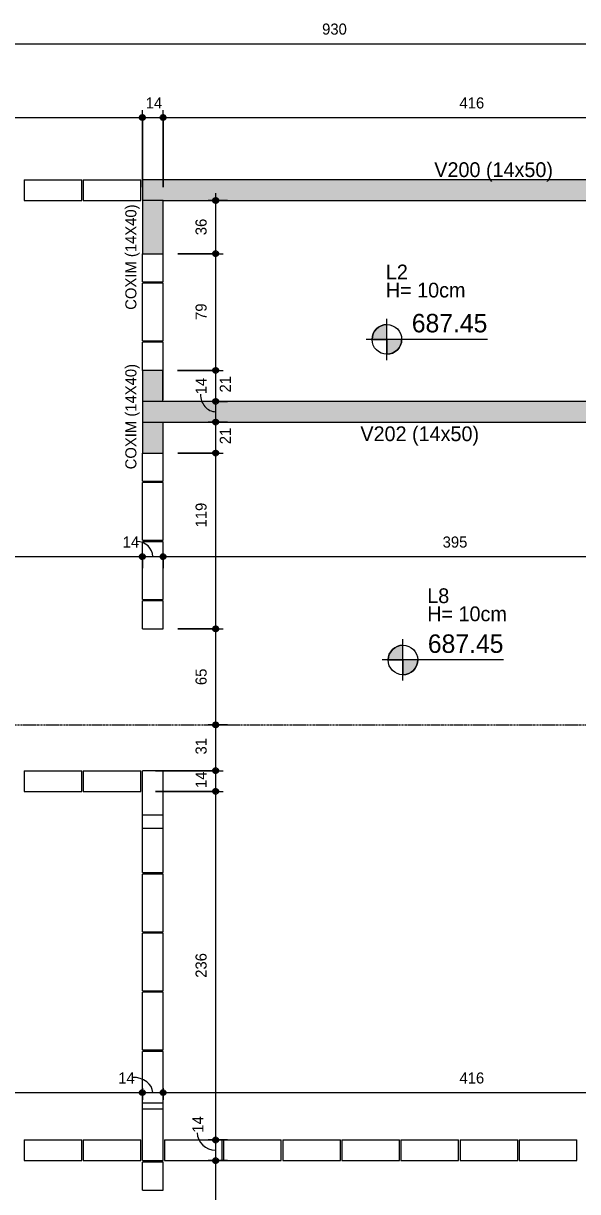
# Model space of a CAD drawing. Header units: centimetres. Extents: x 1490 to 17671, y -2277 to 8860.
# Drawn here: x 7364 to 7739, y 119 to 910 of the extents above; entities that cross this region are included whole.
import ezdxf

# ---------------------------------------------------------------- set-up
doc = ezdxf.new("R2010")
doc.units = ezdxf.units.CM
doc.linetypes.add('Linha de eixo', pattern=[2.2225, 1.27, -0.3175, 0.3175, -0.3175])
for name, color, linetype, lineweight, true_color in [('A-ANNO-DIMS-1', 1, 'Continuous', 9, 0xff0000), ('A-DETL-GENF-1', 9, 'Continuous', 9, 0xc0c0c0), ('A-DETL-GENF-2', 8, 'Continuous', 9, 0x808080), ('A-DETL-GENF-4', 251, 'Continuous', 9, 0x515151)]:
    doc.layers.add(name, color=color, linetype=linetype, lineweight=lineweight, true_color=true_color)
for name, color, linetype, lineweight in [('A-ANNO-DIMS-50', 7, 'Continuous', 9), ('A-DETL-THIN', 7, 'Continuous', 9), ('G-ANNO-TEXT', 7, 'Continuous', 9), ('S-BEAM', 7, 'Continuous', 9), ('S-BEAM-1', 7, 'Continuous', 13), ('S-GRID-1', 7, 'Linha de eixo', 9)]:
    doc.layers.add(name, color=color, linetype=linetype, lineweight=lineweight)
doc.styles.add('Bahnschrift_2', font='', dxfattribs={"height": 12.5})
doc.styles.add('Bahnschrift_7', font='', dxfattribs={"height": 10})
doc.styles.add('Bahnschrift_8', font='', dxfattribs={"height": 7.5})
doc.styles.get('Bahnschrift_2').set_extended_font_data('Bahnschrift')
doc.styles.get('Bahnschrift_7').set_extended_font_data('Bahnschrift')
doc.styles.get('Bahnschrift_8').set_extended_font_data('Bahnschrift')
doc.dimstyles.new('Linear_-_2_mm_Arial', dxfattribs={"dimscale": 30.48, "dimtxt": 8.33133, "dimasz": 0.393701, "dimexe": 0.164042, "dimexo": 0.328084, "dimgap": 0.131234, "dimtad": 1, "dimdec": 0, "dimzin": 0, "dimdsep": 46, "dimtxsty": 'Bahnschrift_8', "dimblk1": 'DOTSMALL', "dimblk2": 'DOTSMALL', "dimsah": 1, "dimcen": 0.09, "dimdle": 0.164042, "dimazin": 0, "dimtfac": 1, "dimtdec": 4, "dimtix": 1, "dimtmove": 0, "dimatfit": 3, "dimfxl": 1, "dimtvp": 1, "dimtolj": 1, "dimtzin": 0, "dimarcsym": 2})
doc.dimstyles.new('Linear_-_2_mm_Arial_1', dxfattribs={"dimscale": 30.48, "dimtxt": 8.33133, "dimasz": 0.393701, "dimexe": 0.164042, "dimexo": 0.328084, "dimgap": 0.131234, "dimtad": 1, "dimdec": 0, "dimzin": 0, "dimdsep": 46, "dimtxsty": 'Bahnschrift_8', "dimblk1": 'DOTSMALL', "dimblk2": 'DOTSMALL', "dimsah": 1, "dimcen": 0.09, "dimdle": 0.164042, "dimazin": 0, "dimtfac": 1, "dimtdec": 4, "dimtix": 1, "dimtmove": 1, "dimatfit": 3, "dimfxl": 1, "dimtvp": 1, "dimtolj": 1, "dimtzin": 0, "dimarcsym": 2})
doc.dimstyles.new('Linear_-_2_mm_Arial_2', dxfattribs={"dimscale": 30.48, "dimtxt": 8.33133, "dimasz": 0.393701, "dimexe": 0.164042, "dimexo": 0.328084, "dimgap": 0.131234, "dimtad": 1, "dimdec": 0, "dimzin": 0, "dimdsep": 46, "dimtxsty": 'Bahnschrift_8', "dimblk1": 'DOTSMALL', "dimblk2": 'DOTSMALL', "dimsah": 1, "dimcen": 0.09, "dimdle": 0.164042, "dimazin": 0, "dimtfac": 1, "dimtdec": 4, "dimtix": 1, "dimtmove": 2, "dimatfit": 3, "dimfxl": 1, "dimtvp": 1, "dimtolj": 1, "dimtzin": 0, "dimarcsym": 2})

# ---------------------------------------------------------------- blocks, each defined once
blk = doc.blocks.new('LEONE - BLOCO CANALETA 14X39X2 - LEONE - BLOCO CANALETA 14X39X19 2-2460880-FORMA DA COBERTURA')
at = {"layer": 'S-BEAM-1'}
for p, q in [((-19.5, 7), (19.5, 7)), ((-19.5, 7), (-19.5, -7)), ((19.5, -7), (19.5, 7)), ((-19.5, -7), (19.5, -7))]:
    blk.add_line(p, q, dxfattribs=at)
blk = doc.blocks.new('LEONE - BLOCO CANALETA 14X19X19 - LEONE - BLOCO CANALETA 14X19X19-561206-FORMA DA COBERTURA')
at = {"layer": 'S-BEAM-1'}
for p, q in [((-9.5, 7), (9.5, 7)), ((-9.5, 7), (-9.5, -7)), ((9.5, -7), (9.5, 7)), ((-9.5, -7), (9.5, -7))]:
    blk.add_line(p, q, dxfattribs=at)
blk = doc.blocks.new('LEONE - BLOCO CANALETA 14X39X2 - LEONE - BLOCO CANALETA 14X39X19 2-V3-FORMA DA COBERTURA')
at = {"layer": 'S-BEAM-1'}
for p, q in [((0.5, 7), (19.5, 7)), ((19.5, -7), (19.5, 7)), ((-19.5, -6.88), (-19.5, -7)), ((-19.5, -7), (19.5, -7))]:
    blk.add_line(p, q, dxfattribs=at)
blk = doc.blocks.new('LEONE - BLOCO CANALETA 14X39X2 - LEONE - BLOCO CANALETA 14X39X19 2-V1-FORMA DA COBERTURA')
at = {"layer": 'S-BEAM-1'}
for p, q in [((-19.5, 7), (-0.5, 7)), ((-19.5, 7), (-19.5, -7)), ((-19.5, -7), (-0.5, -7))]:
    blk.add_line(p, q, dxfattribs=at)
blk = doc.blocks.new('LEONE - BLOCO CANALETA 14X39X1 - LEONE - BLOCO CANALETA 14X39X19 2-2276005-FORMA DA COBERTURA')
at = {"layer": 'S-BEAM-1'}
for p, q in [((-19.5, 7), (19.5, 7)), ((-19.5, 7), (-19.5, -7)), ((19.5, -7), (19.5, 7)), ((-19.5, -7), (19.5, -7))]:
    blk.add_line(p, q, dxfattribs=at)
blk = doc.blocks.new('DIMBLOCK1-FORMA DA COBERTURA')
at = {"layer": 'A-ANNO-DIMS-50', "lineweight": 35, "true_color": 0xff0000}
h = blk.add_hatch(color=1, dxfattribs=at)
edge = h.paths.add_edge_path()
edge.add_arc((7109.29, 896.4), 1.5, 0, 360)
h = blk.add_hatch(color=1, dxfattribs=at)
edge = h.paths.add_edge_path()
edge.add_arc((8039.29, 896.4), 1.5, 0, 360)
at = {"layer": 'A-ANNO-DIMS-50', "color": 1, "true_color": 0xff0000}
for p, q in [((7104.29, 896.4), (8039.29, 896.4)), ((7109.29, 814.24), (7109.29, 901.4)), ((7109.29, 896.4), (7109.29, 814.24)), ((8039.29, 888.52), (8039.29, 901.4)), ((8039.29, 896.4), (8039.29, 888.52))]:
    blk.add_line(p, q, dxfattribs=at)
at = {"layer": 'A-ANNO-DIMS-50', "color": 1, "lineweight": 35, "true_color": 0xff0000}
for centre in [(7109.29, 896.4), (8039.29, 896.4)]:
    blk.add_circle(centre, 1.5, dxfattribs=at)
at = {"layer": 'A-ANNO-DIMS-50', "color": 0, "insert": (7565.9, 910.04), "char_height": 7.5, "width": 20.1467, "attachment_point": 1, "line_spacing_factor": 1.009858, "style": 'Bahnschrift_8'}
blk.add_mtext('930', dxfattribs=at)
blk = doc.blocks.new('_DotSmall')
at = {"color": 0, "linetype": 'ByBlock', "const_width": 0.5}
blk.add_lwpolyline([(-0.0625, 0, 1), (0.0625, 0, 1)], format="xyb", close=True, dxfattribs=at)
blk = doc.blocks.new('DIMBLOCK5-FORMA DA COBERTURA')
at = {"layer": 'A-ANNO-DIMS-50', "lineweight": 35, "true_color": 0xff0000}
h = blk.add_hatch(color=1, dxfattribs=at)
edge = h.paths.add_edge_path()
edge.add_arc((7123.29, 846.4), 1.5, 0, 360)
h = blk.add_hatch(color=1, dxfattribs=at)
edge = h.paths.add_edge_path()
edge.add_arc((7444.29, 846.4), 1.5, 0, 360)
at = {"layer": 'A-ANNO-DIMS-50', "color": 1, "true_color": 0xff0000}
for p, q in [((7123.29, 814.24), (7123.29, 851.4)), ((7123.29, 846.4), (7444.29, 846.4)), ((7123.29, 846.4), (7123.29, 814.24)), ((7444.29, 799.24), (7444.29, 851.4)), ((7444.29, 846.4), (7444.29, 799.24))]:
    blk.add_line(p, q, dxfattribs=at)
at = {"layer": 'A-ANNO-DIMS-50', "color": 1, "lineweight": 35, "true_color": 0xff0000}
for centre in [(7123.29, 846.4), (7444.29, 846.4)]:
    blk.add_circle(centre, 1.5, dxfattribs=at)
at = {"layer": 'A-ANNO-DIMS-50', "color": 0, "insert": (7276.53, 860.04), "char_height": 7.5, "width": 17.4201, "attachment_point": 1, "line_spacing_factor": 1.009858, "style": 'Bahnschrift_8'}
blk.add_mtext('321', dxfattribs=at)
blk = doc.blocks.new('DIMBLOCK6-FORMA DA COBERTURA')
at = {"layer": 'A-ANNO-DIMS-50', "lineweight": 35, "true_color": 0xff0000}
h = blk.add_hatch(color=1, dxfattribs=at)
edge = h.paths.add_edge_path()
edge.add_arc((7444.29, 846.4), 1.5, 0, 360)
h = blk.add_hatch(color=1, dxfattribs=at)
edge = h.paths.add_edge_path()
edge.add_arc((7458.29, 846.4), 1.5, 0, 360)
at = {"layer": 'A-ANNO-DIMS-50', "color": 1, "true_color": 0xff0000}
for p, q in [((7444.29, 799.24), (7444.29, 851.4)), ((7444.29, 846.4), (7458.29, 846.4)), ((7444.29, 846.4), (7444.29, 799.24)), ((7458.29, 799.24), (7458.29, 851.4)), ((7458.29, 846.4), (7458.29, 799.24))]:
    blk.add_line(p, q, dxfattribs=at)
at = {"layer": 'A-ANNO-DIMS-50', "color": 1, "lineweight": 35, "true_color": 0xff0000}
for centre in [(7444.29, 846.4), (7458.29, 846.4)]:
    blk.add_circle(centre, 1.5, dxfattribs=at)
at = {"layer": 'A-ANNO-DIMS-50', "color": 0, "insert": (7446.56, 860.04), "char_height": 7.5, "width": 11.3609, "attachment_point": 1, "line_spacing_factor": 1.009858, "style": 'Bahnschrift_8'}
blk.add_mtext('14', dxfattribs=at)
blk = doc.blocks.new('DIMBLOCK7-FORMA DA COBERTURA')
at = {"layer": 'A-ANNO-DIMS-50', "lineweight": 35, "true_color": 0xff0000}
h = blk.add_hatch(color=1, dxfattribs=at)
edge = h.paths.add_edge_path()
edge.add_arc((7458.29, 846.4), 1.5, 0, 360)
h = blk.add_hatch(color=1, dxfattribs=at)
edge = h.paths.add_edge_path()
edge.add_arc((7874.29, 846.4), 1.5, 0, 360)
at = {"layer": 'A-ANNO-DIMS-50', "color": 1, "true_color": 0xff0000}
for p, q in [((7458.29, 799.24), (7458.29, 851.4)), ((7458.29, 846.4), (7874.29, 846.4)), ((7458.29, 846.4), (7458.29, 799.24)), ((7874.29, 799.24), (7874.29, 851.4)), ((7874.29, 846.4), (7874.29, 799.24))]:
    blk.add_line(p, q, dxfattribs=at)
at = {"layer": 'A-ANNO-DIMS-50', "color": 1, "lineweight": 35, "true_color": 0xff0000}
for centre in [(7458.29, 846.4), (7874.29, 846.4)]:
    blk.add_circle(centre, 1.5, dxfattribs=at)
at = {"layer": 'A-ANNO-DIMS-50', "color": 0, "insert": (7658.85, 860.04), "char_height": 7.5, "width": 17.8745, "attachment_point": 1, "line_spacing_factor": 1.009858, "style": 'Bahnschrift_8'}
blk.add_mtext('416', dxfattribs=at)
blk = doc.blocks.new('DIMBLOCK74-FORMA DA COBERTURA')
at = {"layer": 'A-ANNO-DIMS-50', "lineweight": 35, "true_color": 0xff0000}
h = blk.add_hatch(color=1, dxfattribs=at)
edge = h.paths.add_edge_path()
edge.add_arc((7194.29, 549.13), 1.5, 0, 360)
h = blk.add_hatch(color=1, dxfattribs=at)
edge = h.paths.add_edge_path()
edge.add_arc((7444.29, 549.13), 1.5, 0, 360)
at = {"layer": 'A-ANNO-DIMS-50', "color": 1, "true_color": 0xff0000}
for p, q in [((7194.29, 524.24), (7194.29, 554.13)), ((7444.29, 541.25), (7444.29, 554.13)), ((7194.29, 549.13), (7444.29, 549.13)), ((7194.29, 549.13), (7194.29, 524.24)), ((7444.29, 549.13), (7444.29, 541.25))]:
    blk.add_line(p, q, dxfattribs=at)
at = {"layer": 'A-ANNO-DIMS-50', "color": 1, "lineweight": 35, "true_color": 0xff0000}
for centre in [(7194.29, 549.13), (7444.29, 549.13)]:
    blk.add_circle(centre, 1.5, dxfattribs=at)
at = {"layer": 'A-ANNO-DIMS-50', "color": 0, "insert": (7310.84, 562.78), "char_height": 7.5, "width": 20.2982, "attachment_point": 1, "line_spacing_factor": 1.009858, "style": 'Bahnschrift_8'}
blk.add_mtext('250', dxfattribs=at)
blk = doc.blocks.new('DIMBLOCK75-FORMA DA COBERTURA')
at = {"layer": 'A-ANNO-DIMS-50', "lineweight": 35, "true_color": 0xff0000}
h = blk.add_hatch(color=1, dxfattribs=at)
edge = h.paths.add_edge_path()
edge.add_arc((7444.29, 549.13), 1.5, 0, 360)
h = blk.add_hatch(color=1, dxfattribs=at)
edge = h.paths.add_edge_path()
edge.add_arc((7458.29, 549.13), 1.5, 0, 360)
at = {"layer": 'A-ANNO-DIMS-50', "color": 1, "true_color": 0xff0000}
for p, q in [((7444.29, 541.25), (7444.29, 554.13)), ((7458.29, 541.25), (7458.29, 554.13)), ((7444.29, 549.13), (7458.29, 549.13)), ((7444.29, 549.13), (7444.29, 541.25)), ((7458.29, 549.13), (7458.29, 541.25))]:
    blk.add_line(p, q, dxfattribs=at)
at = {"layer": 'A-ANNO-DIMS-50', "color": 1, "lineweight": 35, "true_color": 0xff0000}
for centre in [(7444.29, 549.13), (7458.29, 549.13)]:
    blk.add_circle(centre, 1.5, dxfattribs=at)
at = {"layer": 'A-ANNO-DIMS-50', "color": 1, "true_color": 0xff0000}
blk.add_ellipse((7440.44, 549.13), major_axis=(10.86, 0), ratio=0.949905, start_param=0, end_param=1.570796, dxfattribs=at)
at = {"layer": 'A-ANNO-DIMS-50', "color": 0, "insert": (7430.97, 562.78), "char_height": 7.5, "width": 11.3609, "attachment_point": 1, "line_spacing_factor": 1.009858, "style": 'Bahnschrift_8'}
blk.add_mtext('14', dxfattribs=at)
blk = doc.blocks.new('DIMBLOCK76-FORMA DA COBERTURA')
at = {"layer": 'A-ANNO-DIMS-50', "lineweight": 35, "true_color": 0xff0000}
h = blk.add_hatch(color=1, dxfattribs=at)
edge = h.paths.add_edge_path()
edge.add_arc((7458.29, 549.13), 1.5, 0, 360)
h = blk.add_hatch(color=1, dxfattribs=at)
edge = h.paths.add_edge_path()
edge.add_arc((7853.29, 549.13), 1.5, 0, 360)
at = {"layer": 'A-ANNO-DIMS-50', "color": 1, "true_color": 0xff0000}
for p, q in [((7853.29, 579.24), (7853.29, 544.13)), ((7853.29, 549.13), (7853.29, 579.24)), ((7458.29, 541.25), (7458.29, 554.13)), ((7458.29, 549.13), (7853.29, 549.13)), ((7458.29, 549.13), (7458.29, 541.25))]:
    blk.add_line(p, q, dxfattribs=at)
at = {"layer": 'A-ANNO-DIMS-50', "color": 1, "lineweight": 35, "true_color": 0xff0000}
for centre in [(7458.29, 549.13), (7853.29, 549.13)]:
    blk.add_circle(centre, 1.5, dxfattribs=at)
at = {"layer": 'A-ANNO-DIMS-50', "color": 0, "insert": (7647.46, 562.78), "char_height": 7.5, "width": 19.9952, "attachment_point": 1, "line_spacing_factor": 1.009858, "style": 'Bahnschrift_8'}
blk.add_mtext('395', dxfattribs=at)
blk = doc.blocks.new('DIMBLOCK94-FORMA DA COBERTURA')
at = {"layer": 'A-ANNO-DIMS-50', "lineweight": 35, "true_color": 0xff0000}
h = blk.add_hatch(color=1, dxfattribs=at)
edge = h.paths.add_edge_path()
edge.add_arc((7123.29, 186.33), 1.5, 0, 360)
h = blk.add_hatch(color=1, dxfattribs=at)
edge = h.paths.add_edge_path()
edge.add_arc((7444.29, 186.33), 1.5, 0, 360)
at = {"layer": 'A-ANNO-DIMS-50', "color": 1, "true_color": 0xff0000}
for p, q in [((7123.29, 178.45), (7123.29, 191.33)), ((7118.29, 186.33), (7444.29, 186.33)), ((7123.29, 186.33), (7123.29, 178.45)), ((7444.29, 189.24), (7444.29, 181.33)), ((7444.29, 186.33), (7444.29, 189.24))]:
    blk.add_line(p, q, dxfattribs=at)
at = {"layer": 'A-ANNO-DIMS-50', "color": 1, "lineweight": 35, "true_color": 0xff0000}
for centre in [(7123.29, 186.33), (7444.29, 186.33)]:
    blk.add_circle(centre, 1.5, dxfattribs=at)
at = {"layer": 'A-ANNO-DIMS-50', "color": 0, "insert": (7276.53, 199.97), "char_height": 7.5, "width": 17.4201, "attachment_point": 1, "line_spacing_factor": 1.009858, "style": 'Bahnschrift_8'}
blk.add_mtext('321', dxfattribs=at)
blk = doc.blocks.new('DIMBLOCK95-FORMA DA COBERTURA')
at = {"layer": 'A-ANNO-DIMS-50', "lineweight": 35, "true_color": 0xff0000}
h = blk.add_hatch(color=1, dxfattribs=at)
edge = h.paths.add_edge_path()
edge.add_arc((7444.29, 186.33), 1.5, 0, 360)
h = blk.add_hatch(color=1, dxfattribs=at)
edge = h.paths.add_edge_path()
edge.add_arc((7458.29, 186.33), 1.5, 0, 360)
at = {"layer": 'A-ANNO-DIMS-50', "color": 1, "true_color": 0xff0000}
for p, q in [((7444.29, 189.24), (7444.29, 181.33)), ((7444.29, 186.33), (7444.29, 189.24)), ((7444.29, 186.33), (7458.29, 186.33)), ((7458.29, 189.24), (7458.29, 181.33)), ((7458.29, 186.33), (7458.29, 189.24))]:
    blk.add_line(p, q, dxfattribs=at)
at = {"layer": 'A-ANNO-DIMS-50', "color": 1, "lineweight": 35, "true_color": 0xff0000}
for centre in [(7444.29, 186.33), (7458.29, 186.33)]:
    blk.add_circle(centre, 1.5, dxfattribs=at)
at = {"layer": 'A-ANNO-DIMS-50', "color": 1, "true_color": 0xff0000}
blk.add_ellipse((7437.43, 186.33), major_axis=(13.86, 0), ratio=0.743833, start_param=0, end_param=1.570796, dxfattribs=at)
at = {"layer": 'A-ANNO-DIMS-50', "color": 0, "insert": (7427.96, 199.97), "char_height": 7.5, "width": 11.3609, "attachment_point": 1, "line_spacing_factor": 1.009858, "style": 'Bahnschrift_8'}
blk.add_mtext('14', dxfattribs=at)
blk = doc.blocks.new('DIMBLOCK96-FORMA DA COBERTURA')
at = {"layer": 'A-ANNO-DIMS-50', "lineweight": 35, "true_color": 0xff0000}
h = blk.add_hatch(color=1, dxfattribs=at)
edge = h.paths.add_edge_path()
edge.add_arc((7458.29, 186.33), 1.5, 0, 360)
h = blk.add_hatch(color=1, dxfattribs=at)
edge = h.paths.add_edge_path()
edge.add_arc((7874.29, 186.33), 1.5, 0, 360)
at = {"layer": 'A-ANNO-DIMS-50', "color": 1, "true_color": 0xff0000}
for p, q in [((7874.29, 184.24), (7874.29, 191.33)), ((7458.29, 189.24), (7458.29, 181.33)), ((7458.29, 186.33), (7458.29, 189.24)), ((7458.29, 186.33), (7874.29, 186.33)), ((7874.29, 186.33), (7874.29, 184.24))]:
    blk.add_line(p, q, dxfattribs=at)
at = {"layer": 'A-ANNO-DIMS-50', "color": 1, "lineweight": 35, "true_color": 0xff0000}
for centre in [(7458.29, 186.33), (7874.29, 186.33)]:
    blk.add_circle(centre, 1.5, dxfattribs=at)
at = {"layer": 'A-ANNO-DIMS-50', "color": 0, "insert": (7658.85, 199.97), "char_height": 7.5, "width": 17.8745, "attachment_point": 1, "line_spacing_factor": 1.009858, "style": 'Bahnschrift_8'}
blk.add_mtext('416', dxfattribs=at)
blk = doc.blocks.new('DIMBLOCK193-FORMA DA COBERTURA')
at = {"layer": 'A-ANNO-DIMS-50', "lineweight": 35, "true_color": 0xff0000}
h = blk.add_hatch(color=1, dxfattribs=at)
edge = h.paths.add_edge_path()
edge.add_arc((7493.91, 140.24), 1.5, 0, 360)
h = blk.add_hatch(color=1, dxfattribs=at)
edge = h.paths.add_edge_path()
edge.add_arc((7493.91, -95.76), 1.5, 0, 360)
at = {"layer": 'A-ANNO-DIMS-50', "color": 1, "true_color": 0xff0000}
for p, q in [((7501.79, 140.24), (7488.91, 140.24)), ((7493.91, -95.76), (7493.91, 140.24)), ((7493.91, 140.24), (7501.79, 140.24)), ((7453.29, -95.76), (7498.91, -95.76)), ((7493.91, -95.76), (7453.29, -95.76))]:
    blk.add_line(p, q, dxfattribs=at)
at = {"layer": 'A-ANNO-DIMS-50', "color": 1, "lineweight": 35, "true_color": 0xff0000}
for centre in [(7493.91, 140.24), (7493.91, -95.76)]:
    blk.add_circle(centre, 1.5, dxfattribs=at)
at = {"layer": 'A-ANNO-DIMS-50', "color": 0, "insert": (7480.26, 54.39), "char_height": 7.5, "width": 19.6922, "attachment_point": 1, "rotation": 90, "line_spacing_factor": 1.009858, "style": 'Bahnschrift_8'}
blk.add_mtext('236', dxfattribs=at)
blk = doc.blocks.new('DIMBLOCK194-FORMA DA COBERTURA')
at = {"layer": 'A-ANNO-DIMS-50', "lineweight": 35, "true_color": 0xff0000}
h = blk.add_hatch(color=1, dxfattribs=at)
edge = h.paths.add_edge_path()
edge.add_arc((7493.91, 154.24), 1.5, 0, 360)
h = blk.add_hatch(color=1, dxfattribs=at)
edge = h.paths.add_edge_path()
edge.add_arc((7493.91, 140.24), 1.5, 0, 360)
at = {"layer": 'A-ANNO-DIMS-50', "color": 1, "true_color": 0xff0000}
for p, q in [((7501.79, 154.24), (7488.91, 154.24)), ((7493.91, 140.24), (7493.91, 154.24)), ((7493.91, 154.24), (7501.79, 154.24)), ((7501.79, 140.24), (7488.91, 140.24)), ((7493.91, 140.24), (7501.79, 140.24))]:
    blk.add_line(p, q, dxfattribs=at)
at = {"layer": 'A-ANNO-DIMS-50', "color": 1, "lineweight": 35, "true_color": 0xff0000}
for centre in [(7493.91, 154.24), (7493.91, 140.24)]:
    blk.add_circle(centre, 1.5, dxfattribs=at)
at = {"layer": 'A-ANNO-DIMS-50', "color": 1, "true_color": 0xff0000}
blk.add_ellipse((7493.91, 159.18), major_axis=(12.45, 0), ratio=0.958743, start_param=3.141593, end_param=4.712389, dxfattribs=at)
at = {"layer": 'A-ANNO-DIMS-50', "color": 0, "insert": (7478.13, 159.18), "char_height": 7.5, "width": 11.3609, "attachment_point": 1, "rotation": 90, "line_spacing_factor": 1.009858, "style": 'Bahnschrift_8'}
blk.add_mtext('14', dxfattribs=at)
blk = doc.blocks.new('DIMBLOCK195-FORMA DA COBERTURA')
at = {"layer": 'A-ANNO-DIMS-50', "lineweight": 35, "true_color": 0xff0000}
h = blk.add_hatch(color=1, dxfattribs=at)
edge = h.paths.add_edge_path()
edge.add_arc((7493.91, 390.24), 1.5, 0, 360)
h = blk.add_hatch(color=1, dxfattribs=at)
edge = h.paths.add_edge_path()
edge.add_arc((7493.91, 154.24), 1.5, 0, 360)
at = {"layer": 'A-ANNO-DIMS-50', "color": 1, "true_color": 0xff0000}
for p, q in [((7453.29, 390.24), (7498.91, 390.24)), ((7493.91, 390.24), (7453.29, 390.24)), ((7493.91, 154.24), (7493.91, 390.24)), ((7501.79, 154.24), (7488.91, 154.24)), ((7493.91, 154.24), (7501.79, 154.24))]:
    blk.add_line(p, q, dxfattribs=at)
at = {"layer": 'A-ANNO-DIMS-50', "color": 1, "lineweight": 35, "true_color": 0xff0000}
for centre in [(7493.91, 390.24), (7493.91, 154.24)]:
    blk.add_circle(centre, 1.5, dxfattribs=at)
at = {"layer": 'A-ANNO-DIMS-50', "color": 0, "insert": (7480.26, 264.04), "char_height": 7.5, "width": 19.6922, "attachment_point": 1, "rotation": 90, "line_spacing_factor": 1.009858, "style": 'Bahnschrift_8'}
blk.add_mtext('236', dxfattribs=at)
blk = doc.blocks.new('DIMBLOCK196-FORMA DA COBERTURA')
at = {"layer": 'A-ANNO-DIMS-50', "lineweight": 35, "true_color": 0xff0000}
h = blk.add_hatch(color=1, dxfattribs=at)
edge = h.paths.add_edge_path()
edge.add_arc((7493.91, 404.24), 1.5, 0, 360)
h = blk.add_hatch(color=1, dxfattribs=at)
edge = h.paths.add_edge_path()
edge.add_arc((7493.91, 390.24), 1.5, 0, 360)
at = {"layer": 'A-ANNO-DIMS-50', "color": 1, "true_color": 0xff0000}
for p, q in [((7453.29, 404.24), (7498.91, 404.24)), ((7493.91, 404.24), (7453.29, 404.24)), ((7493.91, 390.24), (7493.91, 404.24)), ((7453.29, 390.24), (7498.91, 390.24)), ((7493.91, 390.24), (7453.29, 390.24))]:
    blk.add_line(p, q, dxfattribs=at)
at = {"layer": 'A-ANNO-DIMS-50', "color": 1, "lineweight": 35, "true_color": 0xff0000}
for centre in [(7493.91, 404.24), (7493.91, 390.24)]:
    blk.add_circle(centre, 1.5, dxfattribs=at)
at = {"layer": 'A-ANNO-DIMS-50', "color": 0, "insert": (7480.26, 392.51), "char_height": 7.5, "width": 11.3609, "attachment_point": 1, "rotation": 90, "line_spacing_factor": 1.009858, "style": 'Bahnschrift_8'}
blk.add_mtext('14', dxfattribs=at)
blk = doc.blocks.new('DIMBLOCK197-FORMA DA COBERTURA')
at = {"layer": 'A-ANNO-DIMS-50', "lineweight": 35, "true_color": 0xff0000}
h = blk.add_hatch(color=1, dxfattribs=at)
edge = h.paths.add_edge_path()
edge.add_arc((7493.91, 435.24), 1.5, 0, 360)
h = blk.add_hatch(color=1, dxfattribs=at)
edge = h.paths.add_edge_path()
edge.add_arc((7493.91, 404.24), 1.5, 0, 360)
at = {"layer": 'A-ANNO-DIMS-50', "color": 1, "true_color": 0xff0000}
for p, q in [((7501.79, 435.24), (7488.91, 435.24)), ((7493.91, 404.24), (7493.91, 435.24)), ((7493.91, 435.24), (7501.79, 435.24)), ((7453.29, 404.24), (7498.91, 404.24)), ((7493.91, 404.24), (7453.29, 404.24))]:
    blk.add_line(p, q, dxfattribs=at)
at = {"layer": 'A-ANNO-DIMS-50', "color": 1, "lineweight": 35, "true_color": 0xff0000}
for centre in [(7493.91, 435.24), (7493.91, 404.24)]:
    blk.add_circle(centre, 1.5, dxfattribs=at)
at = {"layer": 'A-ANNO-DIMS-50', "color": 0, "insert": (7480.26, 415.2), "char_height": 7.5, "width": 10.9065, "attachment_point": 1, "rotation": 90, "line_spacing_factor": 1.009858, "style": 'Bahnschrift_8'}
blk.add_mtext('31', dxfattribs=at)
blk = doc.blocks.new('DIMBLOCK198-FORMA DA COBERTURA')
at = {"layer": 'A-ANNO-DIMS-50', "lineweight": 35, "true_color": 0xff0000}
h = blk.add_hatch(color=1, dxfattribs=at)
edge = h.paths.add_edge_path()
edge.add_arc((7493.91, 500.24), 1.5, 0, 360)
h = blk.add_hatch(color=1, dxfattribs=at)
edge = h.paths.add_edge_path()
edge.add_arc((7493.91, 435.24), 1.5, 0, 360)
at = {"layer": 'A-ANNO-DIMS-50', "color": 1, "true_color": 0xff0000}
for p, q in [((7468.29, 500.24), (7498.91, 500.24)), ((7493.91, 500.24), (7468.29, 500.24)), ((7493.91, 435.24), (7493.91, 500.24)), ((7501.79, 435.24), (7488.91, 435.24)), ((7493.91, 435.24), (7501.79, 435.24))]:
    blk.add_line(p, q, dxfattribs=at)
at = {"layer": 'A-ANNO-DIMS-50', "color": 1, "lineweight": 35, "true_color": 0xff0000}
for centre in [(7493.91, 500.24), (7493.91, 435.24)]:
    blk.add_circle(centre, 1.5, dxfattribs=at)
at = {"layer": 'A-ANNO-DIMS-50', "color": 0, "insert": (7480.26, 462.19), "char_height": 7.5, "width": 13.3301, "attachment_point": 1, "rotation": 90, "line_spacing_factor": 1.009858, "style": 'Bahnschrift_8'}
blk.add_mtext('65', dxfattribs=at)
blk = doc.blocks.new('DIMBLOCK199-FORMA DA COBERTURA')
at = {"layer": 'A-ANNO-DIMS-50', "lineweight": 35, "true_color": 0xff0000}
h = blk.add_hatch(color=1, dxfattribs=at)
edge = h.paths.add_edge_path()
edge.add_arc((7493.91, 619.24), 1.5, 0, 360)
h = blk.add_hatch(color=1, dxfattribs=at)
edge = h.paths.add_edge_path()
edge.add_arc((7493.91, 500.24), 1.5, 0, 360)
at = {"layer": 'A-ANNO-DIMS-50', "color": 1, "true_color": 0xff0000}
for p, q in [((7468.29, 619.24), (7498.91, 619.24)), ((7493.91, 619.24), (7468.29, 619.24)), ((7493.91, 500.24), (7493.91, 619.24)), ((7468.29, 500.24), (7498.91, 500.24)), ((7493.91, 500.24), (7468.29, 500.24))]:
    blk.add_line(p, q, dxfattribs=at)
at = {"layer": 'A-ANNO-DIMS-50', "color": 1, "lineweight": 35, "true_color": 0xff0000}
for centre in [(7493.91, 619.24), (7493.91, 500.24)]:
    blk.add_circle(centre, 1.5, dxfattribs=at)
at = {"layer": 'A-ANNO-DIMS-50', "color": 0, "insert": (7480.26, 568.9), "char_height": 7.5, "width": 14.9964, "attachment_point": 1, "rotation": 90, "line_spacing_factor": 1.009858, "style": 'Bahnschrift_8'}
blk.add_mtext('119', dxfattribs=at)
blk = doc.blocks.new('DIMBLOCK200-FORMA DA COBERTURA')
at = {"layer": 'A-ANNO-DIMS-50', "lineweight": 35, "true_color": 0xff0000}
h = blk.add_hatch(color=1, dxfattribs=at)
edge = h.paths.add_edge_path()
edge.add_arc((7493.91, 640.24), 1.5, 0, 360)
h = blk.add_hatch(color=1, dxfattribs=at)
edge = h.paths.add_edge_path()
edge.add_arc((7493.91, 619.24), 1.5, 0, 360)
at = {"layer": 'A-ANNO-DIMS-50', "color": 1, "true_color": 0xff0000}
for p, q in [((7501.79, 640.24), (7488.91, 640.24)), ((7493.91, 619.24), (7493.91, 640.24)), ((7493.91, 640.24), (7501.79, 640.24)), ((7468.29, 619.24), (7498.91, 619.24)), ((7493.91, 619.24), (7468.29, 619.24))]:
    blk.add_line(p, q, dxfattribs=at)
at = {"layer": 'A-ANNO-DIMS-50', "color": 1, "lineweight": 35, "true_color": 0xff0000}
for centre in [(7493.91, 640.24), (7493.91, 619.24)]:
    blk.add_circle(centre, 1.5, dxfattribs=at)
at = {"layer": 'A-ANNO-DIMS-50', "color": 0, "insert": (7496.67, 625.26), "char_height": 7.5, "width": 10.755, "attachment_point": 1, "rotation": 90, "line_spacing_factor": 1.009858, "style": 'Bahnschrift_8'}
blk.add_mtext('21', dxfattribs=at)
blk = doc.blocks.new('DIMBLOCK201-FORMA DA COBERTURA')
at = {"layer": 'A-ANNO-DIMS-50', "lineweight": 35, "true_color": 0xff0000}
h = blk.add_hatch(color=1, dxfattribs=at)
edge = h.paths.add_edge_path()
edge.add_arc((7493.91, 654.24), 1.5, 0, 360)
h = blk.add_hatch(color=1, dxfattribs=at)
edge = h.paths.add_edge_path()
edge.add_arc((7493.91, 640.24), 1.5, 0, 360)
at = {"layer": 'A-ANNO-DIMS-50', "color": 1, "true_color": 0xff0000}
for p, q in [((7501.79, 654.24), (7488.91, 654.24)), ((7493.91, 640.24), (7493.91, 654.24)), ((7493.91, 654.24), (7501.79, 654.24)), ((7501.79, 640.24), (7488.91, 640.24)), ((7493.91, 640.24), (7501.79, 640.24))]:
    blk.add_line(p, q, dxfattribs=at)
at = {"layer": 'A-ANNO-DIMS-50', "color": 1, "lineweight": 35, "true_color": 0xff0000}
for centre in [(7493.91, 654.24), (7493.91, 640.24)]:
    blk.add_circle(centre, 1.5, dxfattribs=at)
at = {"layer": 'A-ANNO-DIMS-50', "color": 1, "true_color": 0xff0000}
blk.add_ellipse((7493.91, 659.07), major_axis=(0, 11.82), ratio=0.872192, start_param=1.570796, end_param=3.141593, dxfattribs=at)
at = {"layer": 'A-ANNO-DIMS-50', "color": 0, "insert": (7480.26, 659.07), "char_height": 7.5, "width": 11.3609, "attachment_point": 1, "rotation": 90, "line_spacing_factor": 1.009858, "style": 'Bahnschrift_8'}
blk.add_mtext('14', dxfattribs=at)
blk = doc.blocks.new('DIMBLOCK202-FORMA DA COBERTURA')
at = {"layer": 'A-ANNO-DIMS-50', "lineweight": 35, "true_color": 0xff0000}
h = blk.add_hatch(color=1, dxfattribs=at)
edge = h.paths.add_edge_path()
edge.add_arc((7493.91, 675.24), 1.5, 0, 360)
h = blk.add_hatch(color=1, dxfattribs=at)
edge = h.paths.add_edge_path()
edge.add_arc((7493.91, 654.24), 1.5, 0, 360)
at = {"layer": 'A-ANNO-DIMS-50', "color": 1, "true_color": 0xff0000}
for p, q in [((7468.17, 675.24), (7498.91, 675.24)), ((7493.91, 675.24), (7468.17, 675.24)), ((7493.91, 654.24), (7493.91, 675.24)), ((7501.79, 654.24), (7488.91, 654.24)), ((7493.91, 654.24), (7501.79, 654.24))]:
    blk.add_line(p, q, dxfattribs=at)
at = {"layer": 'A-ANNO-DIMS-50', "color": 1, "lineweight": 35, "true_color": 0xff0000}
for centre in [(7493.91, 675.24), (7493.91, 654.24)]:
    blk.add_circle(centre, 1.5, dxfattribs=at)
at = {"layer": 'A-ANNO-DIMS-50', "color": 0, "insert": (7496.67, 660.26), "char_height": 7.5, "width": 10.755, "attachment_point": 1, "rotation": 90, "line_spacing_factor": 1.009858, "style": 'Bahnschrift_8'}
blk.add_mtext('21', dxfattribs=at)
blk = doc.blocks.new('DIMBLOCK203-FORMA DA COBERTURA')
at = {"layer": 'A-ANNO-DIMS-50', "lineweight": 35, "true_color": 0xff0000}
h = blk.add_hatch(color=1, dxfattribs=at)
edge = h.paths.add_edge_path()
edge.add_arc((7493.91, 754.24), 1.5, 0, 360)
h = blk.add_hatch(color=1, dxfattribs=at)
edge = h.paths.add_edge_path()
edge.add_arc((7493.91, 675.24), 1.5, 0, 360)
at = {"layer": 'A-ANNO-DIMS-50', "color": 1, "true_color": 0xff0000}
for p, q in [((7468.29, 754.24), (7498.91, 754.24)), ((7493.91, 754.24), (7468.29, 754.24)), ((7493.91, 675.24), (7493.91, 754.24)), ((7468.17, 675.24), (7498.91, 675.24)), ((7493.91, 675.24), (7468.17, 675.24))]:
    blk.add_line(p, q, dxfattribs=at)
at = {"layer": 'A-ANNO-DIMS-50', "color": 1, "lineweight": 35, "true_color": 0xff0000}
for centre in [(7493.91, 754.24), (7493.91, 675.24)]:
    blk.add_circle(centre, 1.5, dxfattribs=at)
at = {"layer": 'A-ANNO-DIMS-50', "color": 0, "insert": (7480.26, 709.38), "char_height": 7.5, "width": 12.8757, "attachment_point": 1, "rotation": 90, "line_spacing_factor": 1.009858, "style": 'Bahnschrift_8'}
blk.add_mtext('79', dxfattribs=at)
blk = doc.blocks.new('DIMBLOCK204-FORMA DA COBERTURA')
at = {"layer": 'A-ANNO-DIMS-50', "lineweight": 35, "true_color": 0xff0000}
h = blk.add_hatch(color=1, dxfattribs=at)
edge = h.paths.add_edge_path()
edge.add_arc((7493.91, 790.24), 1.5, 0, 360)
h = blk.add_hatch(color=1, dxfattribs=at)
edge = h.paths.add_edge_path()
edge.add_arc((7493.91, 754.24), 1.5, 0, 360)
at = {"layer": 'A-ANNO-DIMS-50', "color": 1, "true_color": 0xff0000}
for p, q in [((7493.91, 754.24), (7493.91, 795.24)), ((7501.79, 790.24), (7488.91, 790.24)), ((7493.91, 790.24), (7501.79, 790.24)), ((7468.29, 754.24), (7498.91, 754.24)), ((7493.91, 754.24), (7468.29, 754.24))]:
    blk.add_line(p, q, dxfattribs=at)
at = {"layer": 'A-ANNO-DIMS-50', "color": 1, "lineweight": 35, "true_color": 0xff0000}
for centre in [(7493.91, 790.24), (7493.91, 754.24)]:
    blk.add_circle(centre, 1.5, dxfattribs=at)
at = {"layer": 'A-ANNO-DIMS-50', "color": 0, "insert": (7480.26, 766.75), "char_height": 7.5, "width": 13.1787, "attachment_point": 1, "rotation": 90, "line_spacing_factor": 1.009858, "style": 'Bahnschrift_8'}
blk.add_mtext('36', dxfattribs=at)

msp = doc.modelspace()

# ---------------------------------------------------------------- hatches: boundary and pattern name
at = {"layer": 'A-DETL-GENF-1'}
msp.add_hatch(color=256, dxfattribs=at).paths.add_polyline_path([(7458.29, 754.24), (7458.29, 790.24), (7444.29, 790.24), (7444.29, 754.24), (7458.17, 754.24)])
h = msp.add_hatch(color=256, dxfattribs=at)
h.paths.add_polyline_path([(7444.29, 619.24), (7458.29, 619.24), (7458.29, 640.24), (7444.29, 640.24)])
h.paths.add_polyline_path([(7444.29, 654.24), (7458.17, 654.24), (7458.17, 675.24), (7444.29, 675.24)])
at = {"layer": 'A-DETL-GENF-2'}
for points in [[(7444.29, 790.24), (7888.29, 790.24), (7888.29, 804.24), (7444.29, 804.24)], [(7458.29, 640.24), (7888.29, 640.24), (7888.29, 654.24), (7444.29, 654.24), (7444.29, 640.24), (7458.17, 640.24)]]:
    msp.add_hatch(color=256, dxfattribs=at).paths.add_polyline_path(points)
at = {"layer": 'A-DETL-GENF-4'}
for points in [[(7600.08, 696.2), (7609.74, 696.2), (7609.74, 706.2), (7607.15, 705.86), (7604.74, 704.86), (7602.67, 703.27), (7601.08, 701.2), (7600.08, 698.79), (7599.74, 696.2)], [(7609.74, 686.2), (7612.33, 686.54), (7614.74, 687.54), (7616.81, 689.13), (7618.4, 691.2), (7619.4, 693.61), (7619.74, 696.2), (7609.74, 696.2), (7609.74, 686.54)], [(7611.95, 479.21), (7620.61, 479.21), (7620.61, 489.21), (7618.02, 488.87), (7615.61, 487.87), (7613.54, 486.28), (7611.95, 484.21), (7610.95, 481.8), (7610.61, 479.21)], [(7620.61, 469.21), (7623.2, 469.55), (7625.61, 470.55), (7627.68, 472.14), (7629.27, 474.21), (7630.27, 476.62), (7630.61, 479.21), (7620.61, 479.21)]]:
    msp.add_hatch(color=256, dxfattribs=at).paths.add_polyline_path(points)

# ---------------------------------------------------------------- linework, layer by layer
at = {"layer": 'A-DETL-THIN'}
for p, q in [((7888.29, 804.24), (7444.29, 804.24)), ((7444.29, 804.24), (7444.29, 790.24)), ((7458.29, 790.24), (7444.29, 790.24)), ((7444.29, 790.24), (7444.29, 754.24)), ((7458.29, 790.24), (7874.29, 790.24)), ((7458.29, 754.24), (7458.29, 790.24)), ((7444.29, 754.24), (7458.29, 754.24)), ((7609.74, 682.2), (7609.74, 710.2)), ((7609.74, 696.2), (7609.74, 706.2)), ((7677.74, 696.2), (7595.74, 696.2)), ((7599.74, 696.2), (7609.74, 696.2)), ((7619.74, 696.2), (7609.74, 696.2)), ((7609.74, 696.2), (7609.74, 686.2)), ((7458.17, 675.24), (7444.29, 675.24)), ((7444.29, 675.24), (7444.29, 654.24)), ((7458.17, 654.24), (7458.17, 675.24)), ((7874.29, 654.24), (7444.29, 654.24)), ((7444.29, 654.24), (7444.29, 640.24)), ((7444.29, 640.24), (7444.29, 619.24)), ((7444.29, 640.24), (7874.29, 640.24)), ((7458.29, 619.24), (7458.29, 640.24)), ((7444.29, 619.24), (7458.29, 619.24)), ((7620.61, 465.21), (7620.61, 493.21)), ((7620.61, 479.21), (7620.61, 489.21)), ((7688.61, 479.21), (7606.61, 479.21)), ((7610.61, 479.21), (7620.61, 479.21)), ((7630.61, 479.21), (7620.61, 479.21)), ((7620.61, 479.21), (7620.61, 469.21))]:
    msp.add_line(p, q, dxfattribs=at)
for centre in [(7609.74, 696.2), (7620.61, 479.21)]:
    msp.add_circle(centre, 10, dxfattribs=at)
for centre, start, end in [((7609.74, 696.2), 90, 180), ((7609.74, 696.2), 270, 360), ((7620.61, 479.21), 90, 180), ((7620.61, 479.21), 270, 360)]:
    msp.add_arc(centre, 10, start, end, dxfattribs=at)
at = {"layer": 'S-GRID-1'}
msp.add_line((6975.25, 435.24), (9984.56, 435.24), dxfattribs=at)

# ---------------------------------------------------------------- block references
at = {"layer": 'S-BEAM'}
for name, p in [('LEONE - BLOCO CANALETA 14X39X1 - LEONE - BLOCO CANALETA 14X39X19 2-2276005-FORMA DA COBERTURA', (7383.79, 797.24)), ('LEONE - BLOCO CANALETA 14X39X1 - LEONE - BLOCO CANALETA 14X39X19 2-2276005-FORMA DA COBERTURA', (7423.79, 797.24)), ('LEONE - BLOCO CANALETA 14X39X2 - LEONE - BLOCO CANALETA 14X39X19 2-2460880-FORMA DA COBERTURA', (7383.79, 397.24)), ('LEONE - BLOCO CANALETA 14X39X2 - LEONE - BLOCO CANALETA 14X39X19 2-2460880-FORMA DA COBERTURA', (7423.79, 397.24)), ('LEONE - BLOCO CANALETA 14X39X2 - LEONE - BLOCO CANALETA 14X39X19 2-2460880-FORMA DA COBERTURA', (7383.79, 147.24)), ('LEONE - BLOCO CANALETA 14X39X2 - LEONE - BLOCO CANALETA 14X39X19 2-2460880-FORMA DA COBERTURA', (7423.79, 147.24)), ('LEONE - BLOCO CANALETA 14X39X2 - LEONE - BLOCO CANALETA 14X39X19 2-2460880-FORMA DA COBERTURA', (7478.79, 147.24)), ('LEONE - BLOCO CANALETA 14X39X2 - LEONE - BLOCO CANALETA 14X39X19 2-2460880-FORMA DA COBERTURA', (7518.79, 147.24)), ('LEONE - BLOCO CANALETA 14X39X2 - LEONE - BLOCO CANALETA 14X39X19 2-2460880-FORMA DA COBERTURA', (7558.79, 147.24)), ('LEONE - BLOCO CANALETA 14X39X2 - LEONE - BLOCO CANALETA 14X39X19 2-2460880-FORMA DA COBERTURA', (7598.79, 147.24)), ('LEONE - BLOCO CANALETA 14X39X2 - LEONE - BLOCO CANALETA 14X39X19 2-2460880-FORMA DA COBERTURA', (7638.79, 147.24)), ('LEONE - BLOCO CANALETA 14X39X2 - LEONE - BLOCO CANALETA 14X39X19 2-2460880-FORMA DA COBERTURA', (7678.79, 147.24)), ('LEONE - BLOCO CANALETA 14X39X2 - LEONE - BLOCO CANALETA 14X39X19 2-2460880-FORMA DA COBERTURA', (7718.79, 147.24))]:
    msp.add_blockref(name, p, dxfattribs=at)
at = {"layer": 'S-BEAM', "rotation": 89.9999999999999}
for name, p in [('LEONE - BLOCO CANALETA 14X39X2 - LEONE - BLOCO CANALETA 14X39X19 2-V1-FORMA DA COBERTURA', (7451.29, 754.74)), ('LEONE - BLOCO CANALETA 14X39X2 - LEONE - BLOCO CANALETA 14X39X19 2-2460880-FORMA DA COBERTURA', (7451.29, 714.74)), ('LEONE - BLOCO CANALETA 14X39X2 - LEONE - BLOCO CANALETA 14X39X19 2-V3-FORMA DA COBERTURA', (7451.29, 674.74)), ('LEONE - BLOCO CANALETA 14X39X2 - LEONE - BLOCO CANALETA 14X39X19 2-V1-FORMA DA COBERTURA', (7451.29, 619.74)), ('LEONE - BLOCO CANALETA 14X39X2 - LEONE - BLOCO CANALETA 14X39X19 2-2460880-FORMA DA COBERTURA', (7451.29, 579.74)), ('LEONE - BLOCO CANALETA 14X39X2 - LEONE - BLOCO CANALETA 14X39X19 2-2460880-FORMA DA COBERTURA', (7451.29, 539.74)), ('LEONE - BLOCO CANALETA 14X19X19 - LEONE - BLOCO CANALETA 14X19X19-561206-FORMA DA COBERTURA', (7451.29, 509.74)), ('LEONE - BLOCO CANALETA 14X39X2 - LEONE - BLOCO CANALETA 14X39X19 2-2460880-FORMA DA COBERTURA', (7451.29, 384.74)), ('LEONE - BLOCO CANALETA 14X39X2 - LEONE - BLOCO CANALETA 14X39X19 2-2460880-FORMA DA COBERTURA', (7451.29, 354.74)), ('LEONE - BLOCO CANALETA 14X39X2 - LEONE - BLOCO CANALETA 14X39X19 2-2460880-FORMA DA COBERTURA', (7451.29, 314.74)), ('LEONE - BLOCO CANALETA 14X39X2 - LEONE - BLOCO CANALETA 14X39X19 2-2460880-FORMA DA COBERTURA', (7451.29, 274.74)), ('LEONE - BLOCO CANALETA 14X39X2 - LEONE - BLOCO CANALETA 14X39X19 2-2460880-FORMA DA COBERTURA', (7451.29, 234.74)), ('LEONE - BLOCO CANALETA 14X39X2 - LEONE - BLOCO CANALETA 14X39X19 2-2460880-FORMA DA COBERTURA', (7451.29, 194.74)), ('LEONE - BLOCO CANALETA 14X39X2 - LEONE - BLOCO CANALETA 14X39X19 2-2460880-FORMA DA COBERTURA', (7451.29, 159.74)), ('LEONE - BLOCO CANALETA 14X19X19 - LEONE - BLOCO CANALETA 14X19X19-561206-FORMA DA COBERTURA', (7451.29, 129.74))]:
    msp.add_blockref(name, p, dxfattribs=at)

# ---------------------------------------------------------------- texts
at = {"layer": 'G-ANNO-TEXT', "attachment_point": 1}
for s, insert, char_height, width, style in [('V200 (14x50)', (7641.81, 816.11), 10, 97.8059, 'Bahnschrift_7'), ('L2', (7609.04, 746.85), 10, 18.8397, 'Bahnschrift_7'), ('H= 10cm', (7609.04, 734.59), 10, 62.9325, 'Bahnschrift_7'), ('687.45', (7626.6, 713.48), 12.5, 62.1308, 'Bahnschrift_2'), ('V202 (14x50)', (7591.81, 637.33), 10, 97.0042, 'Bahnschrift_7'), ('L8', (7637.04, 527.68), 10, 19.6413, 'Bahnschrift_7'), ('H= 10cm', (7637.04, 515.43), 10, 62.9325, 'Bahnschrift_7'), ('687.45', (7637.47, 496.49), 12.5, 62.1308, 'Bahnschrift_2')]:
    msp.add_mtext(s, dxfattribs=dict(at, insert=insert, char_height=char_height, width=width, style=style))
at = {"layer": 'G-ANNO-TEXT', "char_height": 7.5, "width": 82.9747, "attachment_point": 1, "rotation": 90, "style": 'Bahnschrift_8'}
for insert in [(7432.77, 716.24), (7432.77, 608.24)]:
    msp.add_mtext('COXIM (14X40)', dxfattribs=dict(at, insert=insert))

# ---------------------------------------------------------------- dimensions: what is measured, and where the dimension line sits
at = {"layer": 'A-ANNO-DIMS-1'}
for base, p1, p2, override, picture, middle in [((8039.29, 896.4), (7109.29, 804.24), (8039.29, 898.52), {"dimpost": '<>', "dimfxl": 934.766244}, 'DIMBLOCK1-FORMA DA COBERTURA', (7574.29, 904.23)), ((7444.29, 846.4), (7123.29, 804.24), (7444.29, 789.24), {"dimpost": '<>', "dimfxl": 321.350276}, 'DIMBLOCK5-FORMA DA COBERTURA', (7283.79, 854.23)), ((7458.29, 846.4), (7444.29, 789.24), (7458.29, 789.24), {"dimpost": '<>', "dimfxl": 14}, 'DIMBLOCK6-FORMA DA COBERTURA', (7451.29, 854.15)), ((7874.29, 846.4), (7458.29, 789.24), (7874.29, 789.24), {"dimpost": '<>', "dimfxl": 416}, 'DIMBLOCK7-FORMA DA COBERTURA', (7666.29, 854.19)), ((7853.29, 549.13), (7458.29, 551.25), (7853.29, 589.24), {"dimpost": '<>', "dimfxl": 396.82268}, 'DIMBLOCK76-FORMA DA COBERTURA', (7655.79, 556.96)), ((7444.29, 549.13), (7194.29, 514.24), (7444.29, 551.25), {"dimpost": '<>', "dimfxl": 252.724634}, 'DIMBLOCK74-FORMA DA COBERTURA', (7319.29, 556.97)), ((7444.29, 186.33), (7123.29, 188.45), (7444.29, 179.24), {"dimpost": '<>', "dimfxl": 321.131992}, 'DIMBLOCK94-FORMA DA COBERTURA', (7283.79, 194.16)), ((7874.29, 186.33), (7458.29, 179.24), (7874.29, 174.24), {"dimpost": '<>', "dimfxl": 416.030047}, 'DIMBLOCK96-FORMA DA COBERTURA', (7666.29, 194.12))]:
    dim = msp.add_linear_dim(base=base, p1=p1, p2=p2, dimstyle='Linear_-_2_mm_Arial', override=override, dxfattribs=at)
    dim.commit()
    dim.dimension.update_dxf_attribs({"geometry": picture, "text_midpoint": middle})
for base, p1, p2, override, picture, middle in [((7493.91, 790.24), (7458.29, 754.24), (7491.79, 790.24), {"dimpost": '<>', "dimfxl": 49.173104}, 'DIMBLOCK204-FORMA DA COBERTURA', (7486.08, 772.24)), ((7493.91, 754.24), (7458.17, 675.24), (7458.29, 754.24), {"dimpost": '<>', "dimfxl": 79.00009}, 'DIMBLOCK203-FORMA DA COBERTURA', (7486.12, 714.74)), ((7493.91, 500.24), (7491.79, 435.24), (7458.29, 500.24), {"dimpost": '<>', "dimfxl": 73.123144}, 'DIMBLOCK198-FORMA DA COBERTURA', (7486.12, 467.74)), ((7493.91, 435.24), (7443.29, 404.24), (7491.79, 435.24), {"dimpost": '<>', "dimfxl": 57.55762}, 'DIMBLOCK197-FORMA DA COBERTURA', (7486.08, 419.74)), ((7493.91, 404.24), (7443.29, 390.24), (7443.29, 404.24), {"dimpost": '<>', "dimfxl": 14}, 'DIMBLOCK196-FORMA DA COBERTURA', (7486.16, 397.24)), ((7493.91, 390.24), (7491.79, 154.24), (7443.29, 390.24), {"dimpost": '<>', "dimfxl": 240.931276}, 'DIMBLOCK195-FORMA DA COBERTURA', (7486.08, 272.24))]:
    dim = msp.add_linear_dim(base=base, p1=p1, p2=p2, angle=90, dimstyle='Linear_-_2_mm_Arial', override=override, dxfattribs=at)
    dim.commit()
    dim.dimension.update_dxf_attribs({"geometry": picture, "text_midpoint": middle})
for base, p1, p2, dimstyle, override, picture, middle in [((7493.91, 675.24), (7491.79, 654.24), (7458.17, 675.24), 'Linear_-_2_mm_Arial_2', {"dimpost": '<>', "dimfxl": 39.636086}, 'DIMBLOCK202-FORMA DA COBERTURA', (7501.67, 665.64)), ((7493.91, 654.24), (7491.79, 640.24), (7491.79, 654.24), 'Linear_-_2_mm_Arial_1', {"dimpost": '<>', "dimfxl": 14}, 'DIMBLOCK201-FORMA DA COBERTURA', (7485.26, 664.75)), ((7493.91, 640.24), (7458.29, 619.24), (7491.79, 640.24), 'Linear_-_2_mm_Arial_2', {"dimpost": '<>', "dimfxl": 39.534721}, 'DIMBLOCK200-FORMA DA COBERTURA', (7501.67, 630.64)), ((7493.91, 619.24), (7458.29, 500.24), (7458.29, 619.24), 'Linear_-_2_mm_Arial_2', {"dimpost": '<>', "dimfxl": 119}, 'DIMBLOCK199-FORMA DA COBERTURA', (7485.26, 576.4)), ((7493.91, 154.24), (7491.79, 140.24), (7491.79, 154.24), 'Linear_-_2_mm_Arial_1', {"dimpost": '<>', "dimfxl": 14}, 'DIMBLOCK194-FORMA DA COBERTURA', (7483.13, 164.86)), ((7493.91, 140.24), (7443.29, -95.76), (7491.79, 140.24), 'Linear_-_2_mm_Arial_2', {"dimpost": '<>', "dimfxl": 240.931276}, 'DIMBLOCK193-FORMA DA COBERTURA', (7485.26, 64.23))]:
    dim = msp.add_linear_dim(base=base, p1=p1, p2=p2, angle=90, dimstyle=dimstyle, override=override, dxfattribs=at)
    dim.commit()
    dim.dimension.update_dxf_attribs({"geometry": picture, "text_midpoint": middle, "dimtype": 160, "text_rotation": 90})
for base, p1, p2, picture, middle in [((7458.29, 549.13), (7444.29, 551.25), (7458.29, 551.25), 'DIMBLOCK75-FORMA DA COBERTURA', (7436.65, 557.78)), ((7458.29, 186.33), (7444.29, 179.24), (7458.29, 179.24), 'DIMBLOCK95-FORMA DA COBERTURA', (7433.64, 194.97))]:
    dim = msp.add_linear_dim(base=base, p1=p1, p2=p2, dimstyle='Linear_-_2_mm_Arial_1', override={"dimpost": '<>', "dimfxl": 14}, dxfattribs=at)
    dim.commit()
    dim.dimension.update_dxf_attribs({"geometry": picture, "text_midpoint": middle, "dimtype": 160})

doc.saveas('drawing.dxf')
